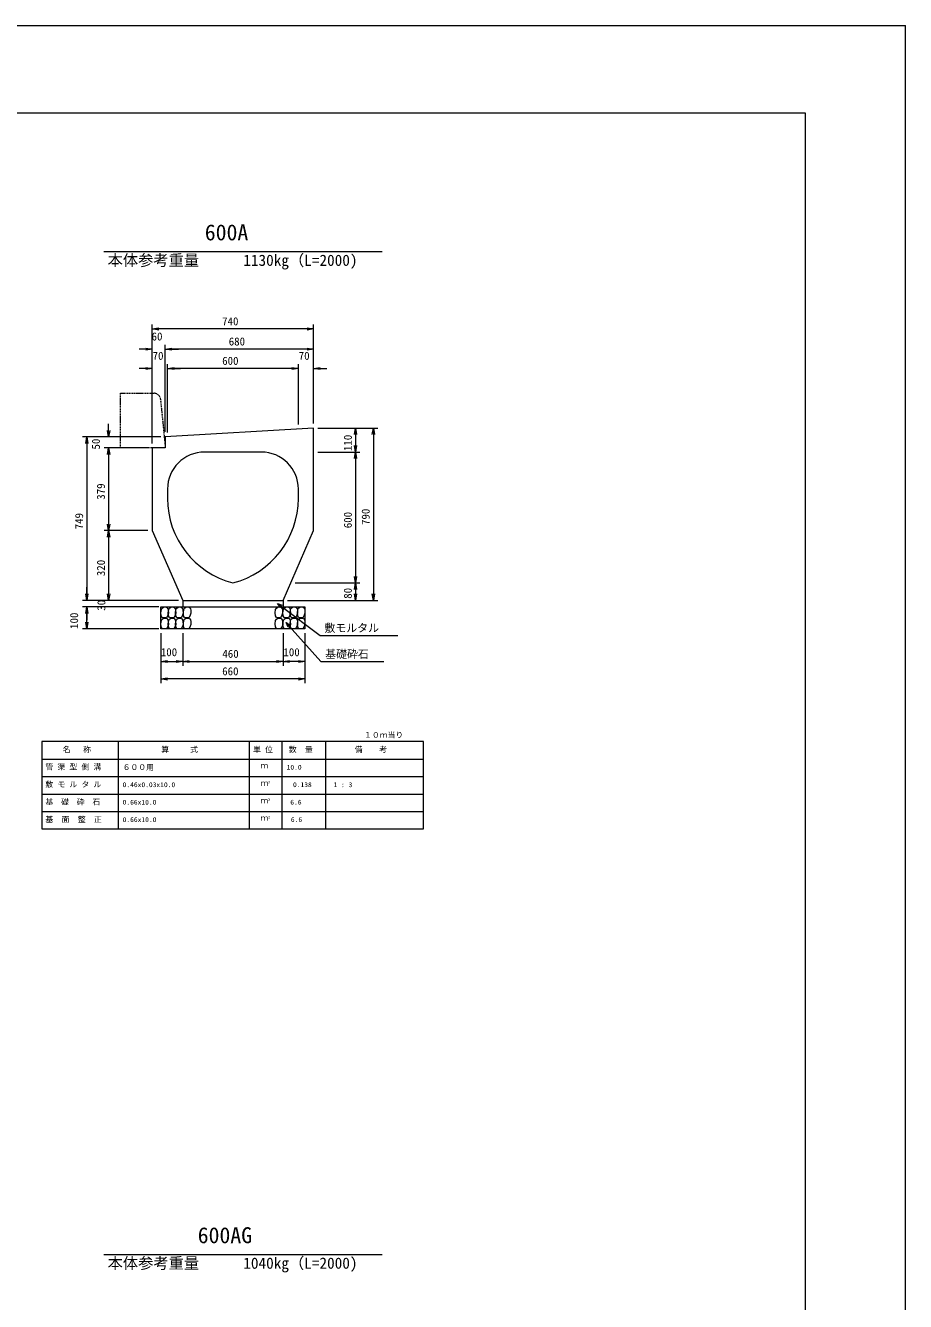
# Model space of a CAD drawing. Units: millimetres on the paper. Extents: x 0 to 841, y 0 to 594.
# Drawn here: x 639.2 to 841, y 301.6 to 594 of the extents above; entities that cross this region are included whole.
import ezdxf
from ezdxf.enums import TextEntityAlignment as Align

# ---------------------------------------------------------------- set-up
doc = ezdxf.new("R2010")
doc.units = ezdxf.units.MM
doc.linetypes.add('USER1', pattern=[0.375, 0.25, -0.125])
for name, color, linetype, lineweight in [('D-MTR-FRAM（材料表図枠）', 2, 'Continuous', 18), ('D-STR-DIM（寸法）', 7, 'Continuous', 18), ('D-STR-HTXT（旗揚げ）', 7, 'Continuous', 18), ('D-STR-STRn（構造物）', 7, 'Continuous', 18), ('D-STR（構造物外形線）', 1, 'Continuous', 18), ('D-TTL(外枠）', 2, 'Continuous', 18), ('DEFPOINTS_2', 8, 'Continuous', 18)]:
    doc.layers.add(name, color=color, linetype=linetype, lineweight=lineweight)
for name, color, linetype in [('D-MTR-TXT(文字列）', 7, 'Continuous'), ('D-STR-TXT（文字）', 7, 'Continuous'), ('D-TTL-TXT（文字）', 7, 'Continuous')]:
    doc.layers.add(name, color=color, linetype=linetype)
doc.styles.add('ＭＳ ゴシック', font='')
doc.styles.get('ＭＳ ゴシック').set_extended_font_data('MS Gothic')

msp = doc.modelspace()

# ---------------------------------------------------------------- linework, layer by layer
at = {"layer": 'D-MTR-FRAM（材料表図枠）'}
for p, q in [((643, 429.915), (643, 409.915)), ((730.5, 429.915), (643, 429.915)), ((660.5, 429.915), (660.5, 409.915)), ((690.5, 429.915), (690.5, 409.915)), ((698, 429.915), (698, 409.915)), ((708, 429.915), (708, 409.915)), ((730.5, 409.915), (730.5, 429.915)), ((643, 425.915), (730.5, 425.915)), ((643, 421.915), (730.5, 421.915)), ((643, 417.915), (730.5, 417.915)), ((643, 413.915), (730.5, 413.915)), ((643, 409.915), (730.5, 409.915))]:
    msp.add_line(p, q, dxfattribs=at)
at = {"layer": 'D-STR-DIM（寸法）'}
for p, q in [((668.289, 498.232), (668.289, 525.468)), ((668.289, 524.468), (669.789, 524.718)), ((669.789, 524.218), (668.289, 524.468)), ((668.289, 524.468), (669.789, 524.468)), ((703.789, 524.468), (669.789, 524.468)), ((703.789, 524.718), (705.289, 524.468)), ((705.289, 524.468), (703.789, 524.218)), ((705.289, 524.468), (703.789, 524.468)), ((705.289, 502.782), (705.289, 525.468)), ((668.289, 498.232), (668.289, 520.837)), ((671.289, 500.907), (671.289, 520.837)), ((671.289, 500.907), (671.289, 520.837)), ((705.289, 502.782), (705.289, 520.837)), ((666.789, 519.837), (665.289, 519.837)), ((666.789, 520.087), (668.289, 519.837)), ((668.289, 519.837), (666.789, 519.587)), ((668.289, 519.837), (666.789, 519.837)), ((671.289, 519.837), (672.789, 520.087)), ((671.289, 519.837), (672.789, 520.087)), ((672.789, 519.587), (671.289, 519.837)), ((671.289, 519.837), (672.789, 519.837)), ((672.789, 519.587), (671.289, 519.837)), ((671.289, 519.837), (672.789, 519.837)), ((672.789, 519.837), (674.289, 519.837)), ((703.789, 519.837), (672.789, 519.837)), ((703.789, 520.087), (705.289, 519.837)), ((705.289, 519.837), (703.789, 519.587)), ((705.289, 519.837), (703.789, 519.837)), ((666.789, 515.408), (665.289, 515.408)), ((666.789, 515.658), (668.289, 515.408)), ((668.289, 515.408), (666.789, 515.158)), ((668.289, 515.408), (666.789, 515.408)), ((668.289, 498.232), (668.289, 516.408)), ((671.789, 500.762), (671.789, 516.408)), ((671.789, 500.762), (671.789, 516.408)), ((671.789, 515.408), (673.289, 515.658)), ((671.789, 515.408), (673.289, 515.658)), ((673.289, 515.158), (671.789, 515.408)), ((671.789, 515.408), (673.289, 515.408)), ((673.289, 515.158), (671.789, 515.408)), ((671.789, 515.408), (673.289, 515.408)), ((673.289, 515.408), (674.789, 515.408)), ((700.289, 515.408), (673.289, 515.408)), ((700.289, 515.408), (698.789, 515.408)), ((700.289, 515.658), (701.789, 515.408)), ((700.289, 515.658), (701.789, 515.408)), ((701.789, 515.408), (700.289, 515.158)), ((701.789, 515.408), (700.289, 515.408)), ((701.789, 515.408), (700.289, 515.158)), ((701.789, 515.408), (700.289, 515.408)), ((701.789, 502.571), (701.789, 516.408)), ((701.789, 502.571), (701.789, 516.408)), ((705.289, 502.782), (705.289, 516.408)), ((705.289, 515.408), (706.789, 515.658)), ((706.789, 515.158), (705.289, 515.408)), ((705.289, 515.408), (706.789, 515.408)), ((706.789, 515.408), (708.289, 515.408)), ((658.289, 499.732), (658.039, 501.232)), ((658.289, 501.232), (658.289, 502.732)), ((658.539, 501.232), (658.289, 499.732)), ((658.289, 499.732), (658.289, 501.232)), ((706.289, 501.782), (715.902, 501.782)), ((706.289, 501.782), (719.99, 501.782)), ((714.652, 500.282), (714.902, 501.782)), ((714.902, 501.782), (715.152, 500.282)), ((714.902, 501.782), (714.902, 500.282)), ((714.902, 500.282), (714.902, 497.782)), ((718.74, 500.282), (718.99, 501.782)), ((718.99, 501.782), (719.24, 500.282)), ((718.99, 501.782), (718.99, 500.282)), ((718.99, 500.282), (718.99, 463.782)), ((670.289, 499.732), (652.289, 499.732)), ((653.039, 498.232), (653.289, 499.732)), ((653.289, 499.732), (653.539, 498.232)), ((653.289, 499.732), (653.289, 498.232)), ((653.289, 498.232), (653.289, 463.782)), ((670.289, 499.732), (657.289, 499.732)), ((667.289, 497.232), (657.289, 497.232)), ((667.289, 497.232), (657.289, 497.232)), ((658.039, 495.732), (658.289, 497.232)), ((658.039, 495.732), (658.289, 497.232)), ((658.289, 497.232), (658.539, 495.732)), ((658.289, 497.232), (658.289, 495.732)), ((658.289, 497.232), (658.539, 495.732)), ((658.289, 497.232), (658.289, 495.732)), ((714.902, 496.282), (714.652, 497.782)), ((715.152, 497.782), (714.902, 496.282)), ((714.902, 496.282), (714.902, 497.782)), ((658.289, 495.732), (658.289, 494.232)), ((658.289, 495.732), (658.289, 479.782)), ((706.289, 496.282), (715.902, 496.282)), ((706.289, 496.282), (715.902, 496.282)), ((714.652, 494.782), (714.902, 496.282)), ((714.902, 496.282), (715.152, 494.782)), ((714.902, 496.282), (714.902, 494.782)), ((714.902, 494.782), (714.902, 467.782)), ((658.289, 478.282), (658.039, 479.782)), ((658.539, 479.782), (658.289, 478.282)), ((658.289, 478.282), (658.289, 479.782)), ((667.289, 478.282), (657.289, 478.282)), ((667.289, 478.282), (657.289, 478.282)), ((658.039, 476.782), (658.289, 478.282)), ((658.289, 478.282), (658.539, 476.782)), ((658.289, 478.282), (658.289, 476.782)), ((658.289, 476.782), (658.289, 463.782)), ((714.902, 466.282), (714.652, 467.782)), ((715.152, 467.782), (714.902, 466.282)), ((714.902, 466.282), (714.902, 467.782)), ((653.289, 463.782), (653.289, 465.282)), ((701.039, 466.282), (715.902, 466.282)), ((701.039, 466.282), (715.902, 466.282)), ((714.652, 464.782), (714.902, 466.282)), ((714.902, 466.282), (715.152, 464.782)), ((714.902, 466.282), (714.902, 464.782)), ((674.289, 462.282), (652.289, 462.282)), ((669.789, 462.282), (652.289, 462.282)), ((653.289, 462.282), (653.039, 463.782)), ((653.289, 462.282), (653.039, 463.782)), ((653.539, 463.782), (653.289, 462.282)), ((653.289, 462.282), (653.289, 463.782)), ((653.539, 463.782), (653.289, 462.282)), ((653.289, 462.282), (653.289, 463.782)), ((674.289, 462.282), (657.289, 462.282)), ((658.289, 462.282), (658.039, 463.782)), ((658.539, 463.782), (658.289, 462.282)), ((658.289, 462.282), (658.289, 463.782)), ((699.289, 462.282), (715.902, 462.282)), ((699.289, 462.282), (719.99, 462.282)), ((714.902, 462.282), (714.652, 463.782)), ((714.902, 464.782), (714.902, 463.782)), ((715.152, 463.782), (714.902, 462.282)), ((714.902, 462.282), (714.902, 463.782)), ((718.99, 462.282), (718.74, 463.782)), ((719.24, 463.782), (718.99, 462.282)), ((718.99, 462.282), (718.99, 463.782)), ((669.289, 460.782), (652.289, 460.782)), ((669.789, 460.782), (652.289, 460.782)), ((653.039, 459.282), (653.289, 460.782)), ((653.039, 459.282), (653.289, 460.782)), ((653.289, 460.782), (653.539, 459.282)), ((653.289, 460.782), (653.289, 459.282)), ((653.289, 460.782), (653.539, 459.282)), ((653.289, 460.782), (653.289, 459.282)), ((653.289, 459.282), (653.289, 457.782)), ((653.289, 457.282), (653.289, 459.282)), ((697.694, 460.684), (696.975, 461.6)), ((696.975, 461.6), (698.056, 461.166)), ((696.975, 461.6), (697.875, 460.925)), ((653.289, 455.782), (653.039, 457.282)), ((653.539, 457.282), (653.289, 455.782)), ((653.289, 455.782), (653.289, 457.282)), ((699.485, 456.169), (698.961, 457.209)), ((698.961, 457.209), (699.935, 456.57)), ((698.961, 457.209), (699.71, 456.37)), ((669.789, 455.782), (652.289, 455.782)), ((670.289, 454.782), (670.289, 443.282)), ((670.289, 454.782), (670.289, 447.282)), ((675.289, 454.782), (675.289, 447.282)), ((675.289, 454.782), (675.289, 447.282)), ((698.289, 454.782), (698.289, 447.282)), ((698.289, 454.782), (698.289, 447.282)), ((703.289, 454.782), (703.289, 447.282)), ((703.289, 454.782), (703.289, 443.282)), ((670.289, 448.282), (671.789, 448.532)), ((671.789, 448.032), (670.289, 448.282)), ((670.289, 448.282), (671.789, 448.282)), ((671.789, 448.282), (673.789, 448.282)), ((673.789, 448.532), (675.289, 448.282)), ((675.289, 448.282), (673.789, 448.032)), ((675.289, 448.282), (673.789, 448.282)), ((675.289, 448.282), (676.789, 448.532)), ((676.789, 448.032), (675.289, 448.282)), ((675.289, 448.282), (676.789, 448.282)), ((676.789, 448.282), (696.789, 448.282)), ((696.789, 448.532), (698.289, 448.282)), ((698.289, 448.282), (696.789, 448.032)), ((698.289, 448.282), (696.789, 448.282)), ((698.289, 448.282), (699.789, 448.532)), ((699.789, 448.032), (698.289, 448.282)), ((698.289, 448.282), (699.789, 448.282)), ((701.789, 448.282), (699.789, 448.282)), ((701.789, 448.532), (703.289, 448.282)), ((703.289, 448.282), (701.789, 448.032)), ((703.289, 448.282), (701.789, 448.282)), ((670.289, 444.282), (671.789, 444.532)), ((701.789, 444.532), (703.289, 444.282)), ((671.789, 444.032), (670.289, 444.282)), ((670.289, 444.282), (671.789, 444.282)), ((701.789, 444.282), (671.789, 444.282)), ((703.289, 444.282), (701.789, 444.032)), ((703.289, 444.282), (701.789, 444.282))]:
    msp.add_line(p, q, dxfattribs=at)
at = {"layer": 'D-STR-HTXT（旗揚げ）'}
for p, q in [((657.214, 542.23), (720.997, 542.23)), ((697.875, 460.925), (706.78, 454.244)), ((699.71, 456.37), (706.948, 448.267)), ((706.78, 454.244), (724.636, 454.244)), ((706.948, 448.267), (721.422, 448.267)), ((657.214, 312.446), (720.997, 312.446))]:
    msp.add_line(p, q, dxfattribs=at)
at = {"layer": 'D-STR-STRn（構造物）', "linetype": 'USER1'}
for p, q in [((661.039, 509.732), (668.681, 509.732)), ((661.039, 497.232), (661.039, 509.732)), ((670.174, 508.382), (671.289, 497.232)), ((671.289, 497.232), (661.039, 497.232))]:
    msp.add_line(p, q, dxfattribs=at)
at = {"layer": 'D-STR-STRn（構造物）'}
for p, q in [((675.289, 462.282), (675.289, 460.782)), ((698.289, 462.282), (698.289, 460.782)), ((670.276, 459.427), (670.375, 460.218)), ((670.342, 458.768), (670.276, 459.427)), ((670.289, 460.782), (703.289, 460.782)), ((670.289, 455.782), (670.289, 460.782)), ((670.375, 460.218), (670.54, 460.515)), ((670.54, 460.515), (670.869, 460.713)), ((670.869, 460.713), (671.298, 460.779)), ((671.298, 460.779), (671.661, 460.68)), ((671.661, 460.68), (671.892, 460.383)), ((671.991, 459.329), (671.76, 458.669)), ((671.892, 460.383), (671.958, 460.021)), ((671.956, 459.427), (672.055, 460.218)), ((672.022, 458.768), (671.956, 459.427)), ((671.958, 460.021), (671.991, 459.329)), ((672.055, 460.218), (672.22, 460.515)), ((672.22, 460.515), (672.55, 460.713)), ((672.55, 460.713), (672.978, 460.779)), ((672.978, 460.779), (673.341, 460.68)), ((673.341, 460.68), (673.572, 460.383)), ((673.671, 459.329), (673.44, 458.669)), ((673.572, 460.383), (673.638, 460.021)), ((673.636, 459.427), (673.735, 460.218)), ((673.702, 458.768), (673.636, 459.427)), ((673.638, 460.021), (673.671, 459.329)), ((673.735, 460.218), (673.9, 460.515)), ((673.9, 460.515), (674.23, 460.713)), ((674.23, 460.713), (674.659, 460.779)), ((674.659, 460.779), (675.021, 460.68)), ((675.021, 460.68), (675.252, 460.383)), ((675.351, 459.329), (675.12, 458.669)), ((675.252, 460.383), (675.318, 460.021)), ((675.318, 460.021), (675.351, 459.329)), ((675.423, 459.427), (675.522, 460.218)), ((675.489, 458.768), (675.423, 459.427)), ((675.522, 460.218), (675.687, 460.515)), ((675.687, 460.515), (676.016, 460.713)), ((676.016, 460.713), (676.445, 460.779)), ((676.445, 460.779), (676.808, 460.68)), ((676.808, 460.68), (677.039, 460.383)), ((677.138, 459.329), (676.907, 458.669)), ((677.039, 460.383), (677.105, 460.021)), ((677.105, 460.021), (677.138, 459.329)), ((696.478, 459.427), (696.577, 460.218)), ((696.544, 458.768), (696.478, 459.427)), ((696.577, 460.218), (696.742, 460.515)), ((696.742, 460.515), (697.071, 460.713)), ((697.071, 460.713), (697.5, 460.779)), ((697.5, 460.779), (697.863, 460.68)), ((697.863, 460.68), (698.094, 460.383)), ((698.193, 459.329), (697.962, 458.669)), ((698.094, 460.383), (698.16, 460.021)), ((698.16, 460.021), (698.193, 459.329)), ((698.264, 459.427), (698.363, 460.218)), ((698.33, 458.768), (698.264, 459.427)), ((698.363, 460.218), (698.528, 460.515)), ((698.528, 460.515), (698.858, 460.713)), ((698.858, 460.713), (699.287, 460.779)), ((699.287, 460.779), (699.65, 460.68)), ((699.65, 460.68), (699.88, 460.383)), ((699.979, 459.329), (699.748, 458.669)), ((699.88, 460.383), (699.946, 460.021)), ((699.887, 459.427), (699.986, 460.218)), ((699.953, 458.768), (699.887, 459.427)), ((699.946, 460.021), (699.979, 459.329)), ((699.986, 460.218), (700.151, 460.515)), ((700.151, 460.515), (700.48, 460.713)), ((700.48, 460.713), (700.909, 460.779)), ((700.909, 460.779), (701.272, 460.68)), ((701.272, 460.68), (701.503, 460.383)), ((701.602, 459.329), (701.371, 458.669)), ((701.503, 460.383), (701.569, 460.021)), ((701.567, 459.427), (701.666, 460.218)), ((701.633, 458.768), (701.567, 459.427)), ((701.569, 460.021), (701.602, 459.329)), ((701.666, 460.218), (701.831, 460.515)), ((701.831, 460.515), (702.16, 460.713)), ((702.16, 460.713), (702.589, 460.779)), ((702.589, 460.779), (702.952, 460.68)), ((702.952, 460.68), (703.183, 460.383)), ((703.282, 459.329), (703.051, 458.669)), ((703.183, 460.383), (703.249, 460.021)), ((703.249, 460.021), (703.282, 459.329)), ((703.289, 460.782), (703.289, 455.782)), ((670.279, 456.891), (670.378, 457.682)), ((670.345, 456.232), (670.279, 456.891)), ((670.54, 458.373), (670.342, 458.768)), ((670.543, 455.836), (670.345, 456.232)), ((670.378, 457.682), (670.543, 457.978)), ((671.001, 458.274), (670.54, 458.373)), ((670.543, 457.978), (670.872, 458.176)), ((670.872, 458.176), (671.301, 458.242)), ((671.529, 458.34), (671.001, 458.274)), ((671.301, 458.242), (671.664, 458.143)), ((671.76, 458.669), (671.529, 458.34)), ((671.763, 456.133), (671.532, 455.803)), ((671.664, 458.143), (671.895, 457.847)), ((671.994, 456.792), (671.763, 456.133)), ((671.895, 457.847), (671.961, 457.484)), ((671.959, 456.891), (672.058, 457.682)), ((672.025, 456.232), (671.959, 456.891)), ((671.961, 457.484), (671.994, 456.792)), ((672.22, 458.373), (672.022, 458.768)), ((672.223, 455.836), (672.025, 456.232)), ((672.058, 457.682), (672.223, 457.978)), ((672.682, 458.274), (672.22, 458.373)), ((672.223, 457.978), (672.553, 458.176)), ((672.553, 458.176), (672.981, 458.242)), ((673.209, 458.34), (672.682, 458.274)), ((672.981, 458.242), (673.344, 458.143)), ((673.44, 458.669), (673.209, 458.34)), ((673.443, 456.133), (673.212, 455.803)), ((673.344, 458.143), (673.575, 457.847)), ((673.674, 456.792), (673.443, 456.133)), ((673.575, 457.847), (673.641, 457.484)), ((673.639, 456.891), (673.738, 457.682)), ((673.705, 456.232), (673.639, 456.891)), ((673.641, 457.484), (673.674, 456.792)), ((673.9, 458.373), (673.702, 458.768)), ((673.903, 455.836), (673.705, 456.232)), ((673.738, 457.682), (673.903, 457.978)), ((674.362, 458.274), (673.9, 458.373)), ((673.903, 457.978), (674.233, 458.176)), ((674.233, 458.176), (674.662, 458.242)), ((674.889, 458.34), (674.362, 458.274)), ((674.662, 458.242), (675.024, 458.143)), ((675.12, 458.669), (674.889, 458.34)), ((675.123, 456.133), (674.892, 455.803)), ((675.024, 458.143), (675.255, 457.847)), ((675.354, 456.792), (675.123, 456.133)), ((675.255, 457.847), (675.321, 457.484)), ((675.321, 457.484), (675.354, 456.792)), ((675.426, 456.891), (675.525, 457.682)), ((675.492, 456.232), (675.426, 456.891)), ((675.687, 458.373), (675.489, 458.768)), ((675.69, 455.836), (675.492, 456.232)), ((675.525, 457.682), (675.69, 457.978)), ((676.148, 458.274), (675.687, 458.373)), ((675.69, 457.978), (676.019, 458.176)), ((676.019, 458.176), (676.448, 458.242)), ((676.676, 458.34), (676.148, 458.274)), ((676.448, 458.242), (676.811, 458.143)), ((676.907, 458.669), (676.676, 458.34)), ((676.91, 456.133), (676.679, 455.803)), ((676.811, 458.143), (677.042, 457.847)), ((677.141, 456.792), (676.91, 456.133)), ((677.042, 457.847), (677.108, 457.484)), ((677.108, 457.484), (677.141, 456.792)), ((696.481, 456.891), (696.58, 457.682)), ((696.547, 456.232), (696.481, 456.891)), ((696.742, 458.373), (696.544, 458.768)), ((696.745, 455.836), (696.547, 456.232)), ((696.58, 457.682), (696.745, 457.978)), ((697.203, 458.274), (696.742, 458.373)), ((696.745, 457.978), (697.074, 458.176)), ((697.074, 458.176), (697.503, 458.242)), ((697.731, 458.34), (697.203, 458.274)), ((697.503, 458.242), (697.866, 458.143)), ((697.962, 458.669), (697.731, 458.34)), ((697.965, 456.133), (697.734, 455.803)), ((697.866, 458.143), (698.097, 457.847)), ((698.196, 456.792), (697.965, 456.133)), ((698.097, 457.847), (698.163, 457.484)), ((698.163, 457.484), (698.196, 456.792)), ((698.267, 456.891), (698.366, 457.682)), ((698.333, 456.232), (698.267, 456.891)), ((698.528, 458.373), (698.33, 458.768)), ((698.531, 455.836), (698.333, 456.232)), ((698.366, 457.682), (698.531, 457.978)), ((698.99, 458.274), (698.528, 458.373)), ((698.531, 457.978), (698.861, 458.176)), ((698.861, 458.176), (699.29, 458.242)), ((699.518, 458.34), (698.99, 458.274)), ((699.29, 458.242), (699.653, 458.143)), ((699.748, 458.669), (699.518, 458.34)), ((699.751, 456.133), (699.521, 455.803)), ((699.653, 458.143), (699.883, 457.847)), ((699.982, 456.792), (699.751, 456.133)), ((699.883, 457.847), (699.949, 457.484)), ((699.89, 456.891), (699.989, 457.682)), ((699.956, 456.232), (699.89, 456.891)), ((699.949, 457.484), (699.982, 456.792)), ((700.151, 458.373), (699.953, 458.768)), ((700.153, 455.836), (699.956, 456.232)), ((699.989, 457.682), (700.153, 457.978)), ((700.612, 458.274), (700.151, 458.373)), ((700.153, 457.978), (700.483, 458.176)), ((700.483, 458.176), (700.912, 458.242)), ((701.14, 458.34), (700.612, 458.274)), ((700.912, 458.242), (701.275, 458.143)), ((701.371, 458.669), (701.14, 458.34)), ((701.374, 456.133), (701.143, 455.803)), ((701.275, 458.143), (701.506, 457.847)), ((701.605, 456.792), (701.374, 456.133)), ((701.506, 457.847), (701.572, 457.484)), ((701.57, 456.891), (701.669, 457.682)), ((701.636, 456.232), (701.57, 456.891)), ((701.572, 457.484), (701.605, 456.792)), ((701.831, 458.373), (701.633, 458.768)), ((701.834, 455.836), (701.636, 456.232)), ((701.669, 457.682), (701.834, 457.978)), ((702.292, 458.274), (701.831, 458.373)), ((701.834, 457.978), (702.163, 458.176)), ((702.163, 458.176), (702.592, 458.242)), ((702.82, 458.34), (702.292, 458.274)), ((702.592, 458.242), (702.955, 458.143)), ((703.051, 458.669), (702.82, 458.34)), ((703.054, 456.133), (702.823, 455.803)), ((702.955, 458.143), (703.186, 457.847)), ((703.285, 456.792), (703.054, 456.133)), ((703.186, 457.847), (703.252, 457.484)), ((703.252, 457.484), (703.285, 456.792)), ((703.289, 455.782), (670.289, 455.782)), ((671.004, 455.737), (670.543, 455.836)), ((671.532, 455.803), (671.004, 455.737)), ((672.685, 455.737), (672.223, 455.836)), ((673.212, 455.803), (672.685, 455.737)), ((674.365, 455.737), (673.903, 455.836)), ((674.892, 455.803), (674.365, 455.737)), ((676.151, 455.737), (675.69, 455.836)), ((676.679, 455.803), (676.151, 455.737)), ((697.206, 455.737), (696.745, 455.836)), ((697.734, 455.803), (697.206, 455.737)), ((698.993, 455.737), (698.531, 455.836)), ((699.521, 455.803), (698.993, 455.737)), ((700.615, 455.737), (700.153, 455.836)), ((701.143, 455.803), (700.615, 455.737)), ((702.295, 455.737), (701.834, 455.836)), ((702.823, 455.803), (702.295, 455.737))]:
    msp.add_line(p, q, dxfattribs=at)
at = {"layer": 'D-STR-STRn（構造物）', "linetype": 'USER1'}
msp.add_arc((668.681, 508.232), 1.5, 5.71059, 90, dxfattribs=at)
at = {"layer": 'D-STR（構造物外形線）'}
for p, q in [((705.289, 501.782), (671.289, 499.732)), ((705.289, 478.282), (705.289, 501.782)), ((671.289, 497.232), (668.289, 497.232)), ((668.289, 497.232), (668.289, 478.282)), ((671.289, 499.732), (671.289, 497.232)), ((693.289, 496.282), (680.289, 496.282)), ((671.789, 487.782), (671.789, 485.647)), ((701.789, 485.647), (701.789, 487.782)), ((668.289, 478.282), (675.289, 462.282)), ((698.289, 462.282), (705.289, 478.282)), ((675.289, 462.282), (698.289, 462.282))]:
    msp.add_line(p, q, dxfattribs=at)
for centre, radius, start, end in [((680.289, 487.782), 8.5, 90, 180), ((693.289, 487.782), 8.5, 0, 90), ((691.789, 485.647), 20, 180, 255.52249), ((681.789, 485.647), 20, 284.47751, 0)]:
    msp.add_arc(centre, radius, start, end, dxfattribs=at)
at = {"layer": 'D-TTL(外枠）'}
for p, q in [((23, 574), (818, 574)), ((818, 574), (818, 20))]:
    msp.add_line(p, q, dxfattribs=at)
at = {"layer": 'DEFPOINTS_2'}
for p in [(0, 594), (841, 0)]:
    msp.add_line(p, (841, 594), dxfattribs=at)

# ---------------------------------------------------------------- texts
at = {"layer": 'D-MTR-TXT(文字列）', "style": 'ＭＳ ゴシック'}
for s, height, p in [('本体参考重量', 2.566, (658.045, 538.163)), ('1130kg（L=2000)', 2.566, (689.164, 538.163)), ('１０ｍ当り  ', 1.283, (716.855, 430.415)), ('名   称', 1.283, (647.77, 427.098)), ('算     式', 1.283, (670.375, 427.098)), ('単 位', 1.283, (691.407, 427.089)), ('数  量', 1.283, (699.589, 427.107)), ('備    考', 1.283, (714.702, 427.094)), ('管 渠 型 側 溝', 1.283, (643.791, 423.12)), ('６００用', 1.283, (661.5, 423.04)), ('ｍ', 1.283, (693.113, 423.409)), ('10.0    ', 1.1, (699.102, 423.177)), ('敷 モ ル タ ル', 1.283, (643.791, 419.111)), ('0.46x0.03x10.0', 1.1, (661.5, 419.165)), ('ｍ', 1.283, (693.113, 419.409)), (' ３', 0.5499, (694.25, 420.165)), ('0.138', 1.1, (700.563, 419.173)), (' 1 : 3', 1.1, (709, 419.165)), ('基\u3000礎\u3000砕\u3000石', 1.283, (643.791, 415.094)), ('0.66x10.0', 1.1, (661.5, 415.165)), ('ｍ', 1.283, (693.113, 415.409)), (' ３', 0.5499, (694.25, 416.165)), ('6.6 ', 1.1, (699.944, 415.177)), ('基  面  整  正', 1.283, (643.791, 411.076)), ('0.66x10.0', 1.1, (661.5, 411.165)), ('ｍ', 1.283, (693.113, 411.409)), (' ２', 0.5499, (694.25, 412.165)), ('6.6   ', 1.1, (700.076, 411.177)), ('本体参考重量', 2.566, (658.045, 308.38)), ('1040kg（L=2000)', 2.566, (689.164, 308.38))]:
    msp.add_text(s, height=height, dxfattribs=at).set_placement(p, align=Align.BOTTOM_LEFT)
at = {"layer": 'D-STR-DIM（寸法）', "style": 'ＭＳ ゴシック'}
for s, p in [('740', (684.314, 524.768)), ('60', (668.139, 521.287)), ('680', (685.827, 520.137)), ('70', (668.376, 516.858)), ('600', (684.327, 515.708)), ('70', (701.876, 516.858)), ('100', (670.257, 448.95)), ('460', (684.365, 448.582)), ('100', (698.364, 448.95)), ('660', (684.327, 444.582))]:
    msp.add_text(s, height=1.833, dxfattribs=at).set_placement(p, align=Align.BOTTOM_LEFT)
for s, p in [('110', (714.602, 496.501)), ('50', (656.839, 496.852)), ('379', (657.989, 485.346)), ('600', (714.602, 478.82)), ('790', (718.69, 479.558)), ('749', (652.989, 478.564)), ('320', (657.989, 467.839)), ('80', (714.602, 462.652)), ('30', (658.082, 459.902)), ('100', (651.839, 455.751))]:
    msp.add_text(s, height=1.833, rotation=90, dxfattribs=at).set_placement(p, align=Align.BOTTOM_LEFT)
at = {"layer": 'D-STR-TXT（文字）', "style": 'ＭＳ ゴシック'}
for s, p in [('敷モルタル', (707.78, 454.494)), ('基礎砕石', (707.948, 448.517))]:
    msp.add_text(s, height=1.833, dxfattribs=at).set_placement(p, align=Align.BOTTOM_LEFT)
at = {"layer": 'D-TTL-TXT（文字）', "style": 'ＭＳ ゴシック'}
for s, p in [('600A', (680.337, 543.678)), ('600AG', (678.713, 313.895))]:
    msp.add_text(s, height=3.666, dxfattribs=at).set_placement(p, align=Align.BOTTOM_LEFT)

doc.saveas('drawing.dxf')
